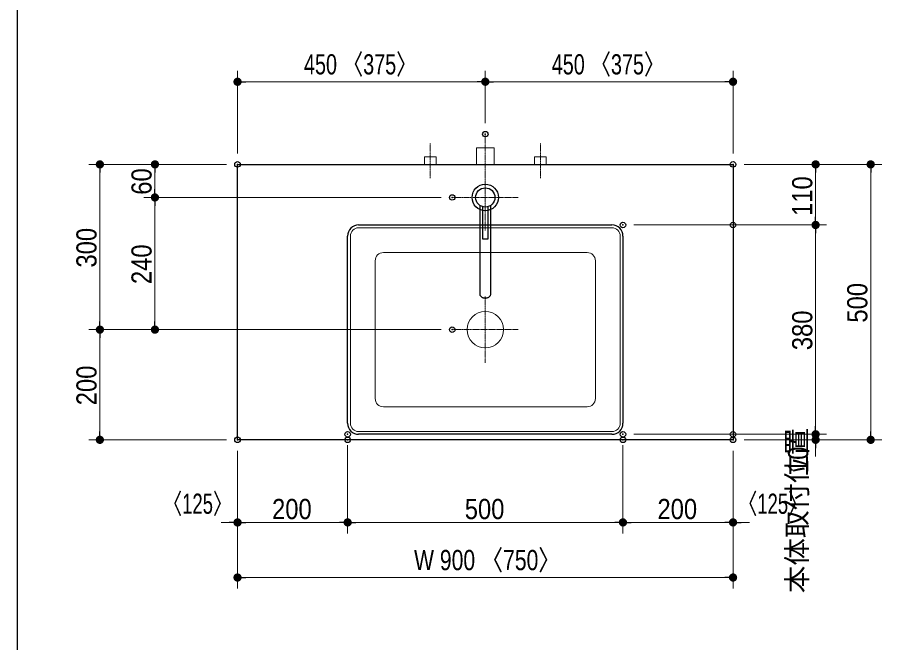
# Model space of a CAD drawing. Units: millimetres, scale not verified. Extents: x -6062 to 6062, y -3045 to 3045.
# Drawn here: x -3018 to -1448, y -738 to 397 of the extents above; entities that cross this region are included whole.
import ezdxf
from ezdxf.enums import TextEntityAlignment as Align

# ---------------------------------------------------------------- set-up
doc = ezdxf.new("R2010")
doc.units = ezdxf.units.MM
doc.header["$LTSCALE"] = 20
doc.header["$PDMODE"] = 32
doc.header["$PDSIZE"] = 10
doc.linetypes.add('USER1', pattern=[2.91, 1.76, -0.4, 0.35, -0.4])
for name, color, linetype, lineweight in [('0-0_2寸法-1', 7, 'Continuous', 15), ('0-1_0', 7, 'Continuous', 25), ('0-4_1図面枠', 7, 'Continuous', 20), ('0-5_2寸法-2', 7, 'Continuous', 15), ('0-6_5ボウル・キャビネット', 7, 'Continuous', 15), ('0-8_4給排水', 7, 'Continuous', 30)]:
    doc.layers.add(name, color=color, linetype=linetype, lineweight=lineweight)
doc.layers.add('0-2_Defpoints', color=7, linetype='Continuous')
doc.styles.add('ＭＳ Ｐゴシック', font='')
doc.styles.get('ＭＳ Ｐゴシック').set_extended_font_data('MS PGothic')

# ---------------------------------------------------------------- blocks, each defined once
blk = doc.blocks.new('_Dot')
at = {"layer": '0-1_0'}
blk.add_line((-10, 0), (-20, 0), dxfattribs=at)
for points in [[(0, 0), (-10, 0), (-9.92, 1.25)], [(0, 0), (-9.92, -1.25), (-10, 0)], [(0, 0), (-9.92, 1.25), (-9.69, 2.49)], [(0, 0), (-9.69, -2.49), (-9.92, -1.25)], [(0, 0), (-9.69, 2.49), (-9.3, 3.68)], [(0, 0), (-9.3, -3.68), (-9.69, -2.49)], [(0, 0), (-9.3, 3.68), (-8.76, 4.82)], [(0, 0), (-8.76, -4.82), (-9.3, -3.68)], [(0, 0), (-8.76, 4.82), (-8.09, 5.88)], [(0, 0), (-8.09, -5.88), (-8.76, -4.82)], [(0, 0), (-8.09, 5.88), (-7.29, 6.85)], [(0, 0), (-7.29, -6.85), (-8.09, -5.88)], [(0, 0), (-7.29, 6.85), (-6.37, 7.71)], [(0, 0), (-6.37, -7.71), (-7.29, -6.85)], [(0, 0), (-6.37, 7.71), (-5.36, 8.44)], [(0, 0), (-5.36, -8.44), (-6.37, -7.71)], [(0, 0), (-5.36, 8.44), (-4.26, 9.05)], [(0, 0), (-4.26, -9.05), (-5.36, -8.44)], [(0, 0), (-4.26, 9.05), (-3.09, 9.51)], [(0, 0), (-3.09, -9.51), (-4.26, -9.05)], [(0, 0), (-3.09, 9.51), (-1.87, 9.82)], [(0, 0), (-1.87, -9.82), (-3.09, -9.51)], [(0, 0), (-1.87, 9.82), (-0.63, 9.98)], [(0, 0), (-0.63, -9.98), (-1.87, -9.82)], [(0, 0), (-0.63, 9.98), (0.63, 9.98)], [(0, 0), (0.63, -9.98), (-0.63, -9.98)], [(0, 0), (0.63, 9.98), (1.87, 9.82)], [(0, 0), (1.87, 9.82), (3.09, 9.51)], [(0, 0), (3.09, 9.51), (4.26, 9.05)], [(0, 0), (4.26, 9.05), (5.36, 8.44)], [(0, 0), (5.36, 8.44), (6.37, 7.71)], [(0, 0), (6.37, 7.71), (7.29, 6.85)], [(0, 0), (7.29, 6.85), (8.09, 5.88)], [(0, 0), (8.09, 5.88), (8.76, 4.82)], [(0, 0), (8.76, 4.82), (9.3, 3.68)], [(0, 0), (9.3, 3.68), (9.69, 2.49)], [(0, 0), (9.69, 2.49), (9.92, 1.25)], [(0, 0), (9.92, 1.25), (10, 0)], [(0, 0), (1.87, -9.82), (0.63, -9.98)], [(0, 0), (3.09, -9.51), (1.87, -9.82)], [(0, 0), (4.26, -9.05), (3.09, -9.51)], [(0, 0), (5.36, -8.44), (4.26, -9.05)], [(0, 0), (6.37, -7.71), (5.36, -8.44)], [(0, 0), (7.29, -6.85), (6.37, -7.71)], [(0, 0), (8.09, -5.88), (7.29, -6.85)], [(0, 0), (8.76, -4.82), (8.09, -5.88)], [(0, 0), (9.3, -3.68), (8.76, -4.82)], [(0, 0), (9.69, -2.49), (9.3, -3.68)], [(0, 0), (9.92, -1.25), (9.69, -2.49)], [(0, 0), (10, 0), (9.92, -1.25)]]:
    blk.add_solid(points, dxfattribs=at)
blk = doc.blocks.new('グループ-32')
at = {"layer": '0-6_5ボウル・キャビネット', "lineweight": 30}
for p, q in [((-12200, 400), (-3000, 400)), ((-12600, -6800), (-12600, 0)), ((-2600, 0), (-2600, -6800)), ((-3000, -7200), (-12200, -7200))]:
    blk.add_line(p, q, dxfattribs=at)
at = {"layer": '0-6_5ボウル・キャビネット'}
for p, q in [((-12500, -6800), (-12500, 0)), ((-12200, 300), (-3000, 300)), ((-2700, 0), (-2700, -6800)), ((-11300, -600), (-3900, -600)), ((-11600, -5900), (-11600, -900)), ((-3600, -900), (-3600, -5900)), ((-3900, -6200), (-11300, -6200)), ((-3000, -7100), (-12200, -7100))]:
    blk.add_line(p, q, dxfattribs=at)
at = {"layer": '0-6_5ボウル・キャビネット', "lineweight": 30}
for centre, start, end in [((-12200, 0), 90, 180), ((-3000, 0), 0, 90), ((-12200, -6800), 180, 270), ((-3000, -6800), 270, 0)]:
    blk.add_arc(centre, 400, start, end, dxfattribs=at)
at = {"layer": '0-6_5ボウル・キャビネット'}
for centre, start, end in [((-12200, 0), 90, 180), ((-3000, 0), 0, 90), ((-11300, -900), 90, 180), ((-3900, -900), 0, 90), ((-11300, -5900), 180, 270), ((-3900, -5900), 270, 0), ((-12200, -6800), 180, 270), ((-3000, -6800), 270, 0)]:
    blk.add_arc(centre, 300, start, end, dxfattribs=at)
blk = doc.blocks.new('グループ-33')
at = {"layer": '0-6_5ボウル・キャビネット', "linetype": 'USER1'}
for p, q in [((-7600, -2200), (-7600, -4600)), ((-8800, -3400), (-6400, -3400))]:
    blk.add_line(p, q, dxfattribs=at)
at = {"layer": '0-6_5ボウル・キャビネット'}
blk.add_circle((-7600, -3400), 660, dxfattribs=at)
blk = doc.blocks.new('グループ-36')
at = {"layer": '0-8_4給排水', "linetype": 'USER1', "lineweight": 15}
blk.add_line((-7600, 2100), (-7600, 3700), dxfattribs=at)
at = {"layer": '0-8_4給排水', "lineweight": 15}
blk.add_lwpolyline([(-7920, 2600), (-7920, 3200), (-7280, 3200), (-7280, 2600)], dxfattribs=at)
blk = doc.blocks.new('止水栓_平面_W100')
at = {"layer": '0-8_4給排水', "linetype": 'USER1', "lineweight": 15}
for p, q in [((-2000, -500), (-2000, 780)), ((2000, -500), (2000, 780))]:
    blk.add_line(p, q, dxfattribs=at)
at = {"layer": '0-8_4給排水', "lineweight": 15}
for points in [[(-2210, 0), (-2210, 280), (-1790, 280), (-1790, 0)], [(1790, 0), (1790, 280), (2210, 280), (2210, 0)]]:
    blk.add_lwpolyline(points, dxfattribs=at)
blk = doc.blocks.new('グループ-38')
at = {"layer": '0-8_4給排水', "linetype": 'USER1', "lineweight": 15}
for p, q in [((-7600, 2600), (-7600, 200)), ((-8800, 1400), (-6400, 1400))]:
    blk.add_line(p, q, dxfattribs=at)
at = {"layer": '0-8_4給排水'}
for points in [[(-7800, 1112.8), (-7800, -2100), (-7799.2, -2113.8), (-7796.7, -2127.9), (-7792.3, -2142.2), (-7786, -2156.4), (-7777.7, -2170.4), (-7767.4, -2183.8), (-7755.3, -2196.6), (-7741.4, -2208.3), (-7726.1, -2218.9), (-7709.4, -2228.2), (-7691.9, -2236.1), (-7673.6, -2242.5), (-7655, -2247.3), (-7636.4, -2250.7), (-7618, -2252.6), (-7600, -2253.2), (-7582, -2252.6), (-7563.6, -2250.7), (-7545, -2247.3), (-7526.4, -2242.5), (-7508.1, -2236.1), (-7490.6, -2228.2), (-7473.9, -2218.9), (-7458.6, -2208.3), (-7444.7, -2196.6), (-7432.6, -2183.8), (-7422.3, -2170.4), (-7414, -2156.4), (-7407.7, -2142.2), (-7403.3, -2127.9), (-7400.8, -2113.8), (-7400, -2100), (-7400, 1112.8)], [(-7700, 1064.6), (-7700, -100), (-7500, -100), (-7500, 1064.6)]]:
    blk.add_lwpolyline(points, dxfattribs=at)
for radius in [480, 350]:
    blk.add_circle((-7600, 1400), radius, dxfattribs=at)

msp = doc.modelspace()

# ---------------------------------------------------------------- linework, layer by layer
at = {"layer": '0-0_2寸法-1'}
for p, q in [((-2617.5, 150), (-2617.5, 300)), ((-2167.5, 205), (-2167.5, 300)), ((-2167.5, 205), (-2167.5, 300)), ((-1717.5, 150), (-1717.5, 300)), ((-2182.51, 280), (-2602.49, 280)), ((-2152.49, 280), (-1732.51, 280)), ((-2787.5, 130), (-2887.5, 130)), ((-2637.5, 130), (-2787.5, 130)), ((-1697.5, 130), (-1547.5, 130)), ((-1547.5, 130), (-1447.5, 130)), ((-2867.5, -154.99), (-2867.5, 114.99)), ((-2767.5, 85.01), (-2767.5, 114.99)), ((-1567.5, 35.01), (-1567.5, 114.99)), ((-1467.5, -354.99), (-1467.5, 114.99)), ((-2247.5, 70), (-2787.5, 70)), ((-2247.5, 70), (-2787.5, 70)), ((-2767.5, 54.99), (-2767.5, -154.99)), ((-1897.5, 20), (-1547.5, 20)), ((-1697.5, 20), (-1547.5, 20)), ((-1567.5, 4.99), (-1567.5, -344.99)), ((-2787.5, -170), (-2887.5, -170)), ((-2787.5, -170), (-2887.5, -170)), ((-2247.5, -170), (-2787.5, -170)), ((-2867.5, -185.01), (-2867.5, -354.99)), ((-1897.5, -360), (-1547.5, -360)), ((-2637.5, -370), (-2887.5, -370)), ((-1547.5, -370), (-1447.5, -370)), ((-2617.5, -390), (-2617.5, -540)), ((-2417.5, -380), (-2417.5, -540)), ((-2417.5, -390), (-2417.5, -540)), ((-1917.5, -380), (-1917.5, -540)), ((-1917.5, -390), (-1917.5, -540)), ((-1717.5, -390), (-1717.5, -540)), ((-2432.51, -520), (-2602.49, -520)), ((-1932.51, -520), (-2402.49, -520)), ((-1902.49, -520), (-1732.51, -520)), ((-2617.5, -540), (-2617.5, -640)), ((-1717.5, -540), (-1717.5, -640)), ((-1732.51, -620), (-2602.49, -620))]:
    msp.add_line(p, q, dxfattribs=at)
at = {"layer": '0-2_Defpoints'}
for p in [(-2617.5, 280), (-1717.5, 280), (-2167.5, 185), (-2867.5, 130), (-2767.5, 130), (-2617.5, 130), (-2617.5, 130), (-1717.5, 130), (-1717.5, 130), (-1567.5, 130), (-1567.5, 130), (-1467.5, 130), (-2227.5, 70), (-1917.5, 20), (-1717.5, 20), (-2767.5, -170), (-2227.5, -170), (-2417.5, -360), (-1917.5, -360), (-1717.5, -360), (-1567.5, -360), (-1567.5, -360), (-2867.5, -370), (-2617.5, -370), (-2617.5, -370), (-2417.5, -370), (-1917.5, -370), (-1917.5, -370), (-1717.5, -370), (-1717.5, -370), (-1717.5, -370), (-1567.5, -370), (-2617.5, -520), (-2417.5, -520), (-1717.5, -520), (-1717.5, -520), (-2617.5, -620)]:
    msp.add_point(p, dxfattribs=at)
at = {"layer": '0-4_1図面枠', "lineweight": 30}
msp.add_line((-3017.5, 1750), (-3017.5, -2420), dxfattribs=at)
at = {"layer": '0-5_2寸法-2'}
for p, q in [((-1567.5, -344.99), (-1567.5, -329.99)), ((-1697.5, -360), (-1547.5, -360)), ((-1567.5, -370), (-1567.5, -360)), ((-1697.5, -370), (-1547.5, -370)), ((-2617.5, -390), (-2617.5, -540)), ((-2417.5, -390), (-2417.5, -540)), ((-1917.5, -390), (-1917.5, -540)), ((-1717.5, -390), (-1717.5, -540)), ((-1567.5, -385.01), (-1567.5, -400.01)), ((-2632.51, -520), (-2647.51, -520)), ((-2417.5, -520), (-2617.5, -520)), ((-2402.49, -520), (-2387.49, -520)), ((-1932.51, -520), (-1947.51, -520)), ((-1917.5, -520), (-1717.5, -520)), ((-1702.49, -520), (-1687.49, -520))]:
    msp.add_line(p, q, dxfattribs=at)
at = {"layer": '0-6_5ボウル・キャビネット', "lineweight": 30}
msp.add_lwpolyline([(-2617.5, 130), (-1717.5, 130), (-1717.5, -370), (-2617.5, -370)], close=True, dxfattribs=at)

# ---------------------------------------------------------------- block references
at = {"layer": '0-0_2寸法-1', "xscale": 0.7503418, "yscale": 0.7503418}
for p, rotation in [((-2617.5, 280), 180), ((-2167.5, 280), 180), ((-2867.5, 130), 90), ((-2767.5, 130), 90), ((-1567.5, 130), 90), ((-1467.5, 130), 90), ((-2767.5, 70), 270), ((-2767.5, 70), 90), ((-1567.5, 20), 270), ((-1567.5, 20), 90), ((-2867.5, -170), 270), ((-2767.5, -170), 270), ((-2867.5, -170), 90), ((-1567.5, -360), 270), ((-2867.5, -370), 270), ((-1467.5, -370), 270), ((-2617.5, -520), 180), ((-2417.5, -520), 180), ((-1917.5, -520), 180), ((-2617.5, -620), 180)]:
    msp.add_blockref('_Dot', p, dxfattribs=dict(at, rotation=rotation))
for p in [(-2167.5, 280), (-1717.5, 280), (-2417.5, -520), (-1917.5, -520), (-1717.5, -520), (-1717.5, -620)]:
    msp.add_blockref('_Dot', p, dxfattribs=at)
at = {"layer": '0-5_2寸法-2', "xscale": 0.7503418, "yscale": 0.7503418}
for p, rotation in [((-1567.5, -360), 270), ((-1567.5, -370), 90), ((-2417.5, -520), 180), ((-1717.5, -520), 180)]:
    msp.add_blockref('_Dot', p, dxfattribs=dict(at, rotation=rotation))
for p in [(-2617.5, -520), (-1917.5, -520)]:
    msp.add_blockref('_Dot', p, dxfattribs=at)
at = {"layer": '0-6_5ボウル・キャビネット', "xscale": 0.05, "yscale": 0.05}
for name in ['グループ-32', 'グループ-33']:
    msp.add_blockref(name, (-1787.5, 0), dxfattribs=at)
at = {"layer": '0-8_4給排水', "xscale": 0.05, "yscale": 0.05}
for name, p in [('グループ-36', (-1787.5, 0)), ('止水栓_平面_W100', (-2167.5, 130)), ('グループ-38', (-1787.5, 0))]:
    msp.add_blockref(name, p, dxfattribs=at)

# ---------------------------------------------------------------- texts
at = {"layer": '0-0_2寸法-1', "style": 'ＭＳ Ｐゴシック'}
for s, height, width, p in [('450 〈375〉', 36.66, 0.75, (-2496.82, 282.35)), ('450 〈375〉', 36.66, 0.75, (-2046.82, 282.35)), ('200', 36.66, 0.9, (-2554.78, -524.96)), ('500', 36.66, 0.9, (-2204.78, -524.96)), ('200', 36.66, 0.9, (-1854.78, -524.96)), ('W 900 〈750〉', 36.69, 0.8, (-2296.89, -617.65))]:
    msp.add_text(s, height=height, dxfattribs=dict(at, width=width)).set_placement(p, align=Align.BOTTOM_LEFT)
at = {"layer": '0-0_2寸法-1', "style": 'ＭＳ Ｐゴシック', "width": 0.9}
for s, p in [('60', (-2762.54, 74.92)), ('110', (-1562.54, 36.39)), ('300', (-2862.54, -57.28)), ('240', (-2762.54, -87.28)), ('500', (-1462.54, -157.28)), ('380', (-1562.54, -207.28)), ('200', (-2862.54, -307.28))]:
    msp.add_text(s, height=36.66, rotation=90, dxfattribs=at).set_placement(p, align=Align.BOTTOM_LEFT)
at = {"layer": '0-5_2寸法-2', "style": 'ＭＳ Ｐゴシック'}
msp.add_text('本体取付位置', height=36.66, rotation=90, dxfattribs=at).set_placement((-1572.19, -648.35), align=Align.BOTTOM_LEFT)
at = {"layer": '0-5_2寸法-2', "style": 'ＭＳ Ｐゴシック', "width": 0.9}
msp.add_text('10', height=36.66, rotation=90, dxfattribs=at).set_placement((-1569.98, -430.32), align=Align.BOTTOM_LEFT)
at = {"layer": '0-5_2寸法-2', "style": 'ＭＳ Ｐゴシック', "width": 0.7}
for p in [(-2753.1, -515.31), (-1708.53, -515.31)]:
    msp.add_text('〈125〉', height=36.66, dxfattribs=at).set_placement(p, align=Align.BOTTOM_LEFT)

doc.saveas('drawing.dxf')
